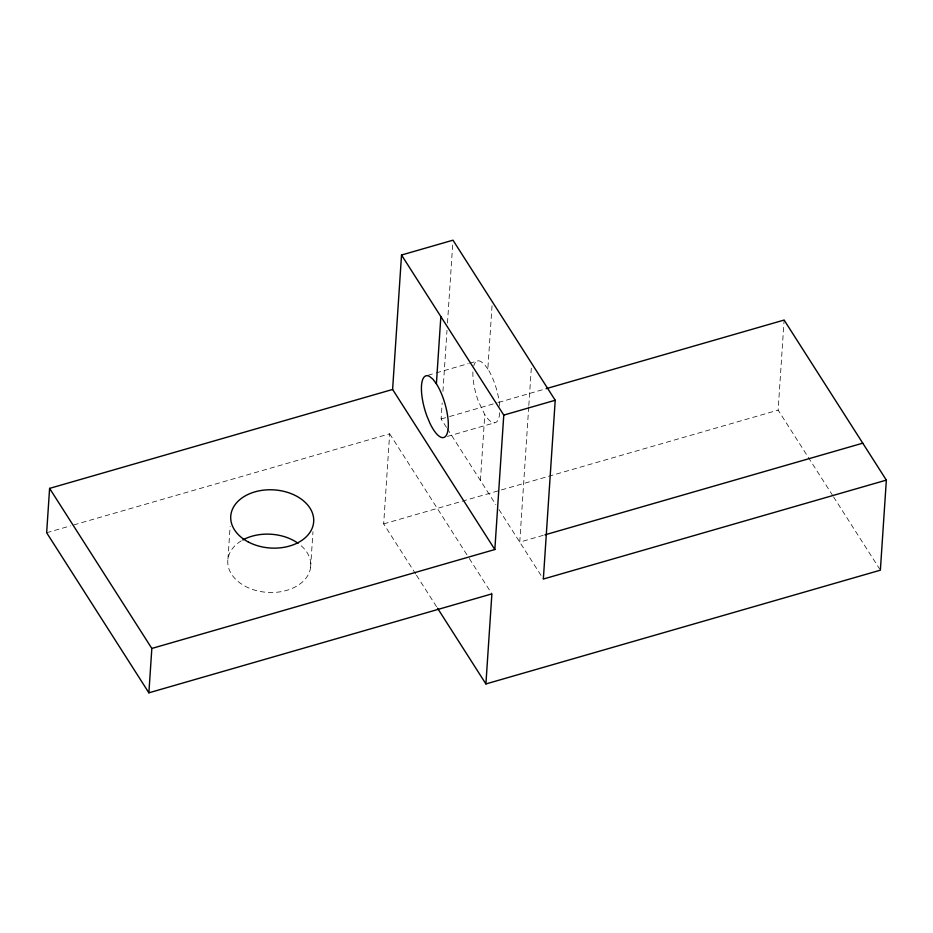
<?xml version="1.0" encoding="UTF-8"?>
<svg xmlns="http://www.w3.org/2000/svg" width="933" height="933" viewBox="0 0 933 933"><rect width="100%" height="100%" fill="white"/><g stroke="black" fill="none" stroke-linecap="round" stroke-linejoin="round"><path stroke-width="0.7" stroke-dasharray="4.67 3.5" d="M227.944 559.194L230.136 526.282M310.596 567.439L312.975 531.658M415.675 573.982L383.673 523.88L389.656 433.81L71.853 525.477M446.499 427.431L441.111 418.975L442.172 402.986M442.942 391.359L447 330.305M447.478 323.04L452.785 243.093M480.425 480.542L484.798 414.672L478.326 401.143A32.107 10.508 73.9 0 1 472.949 370.891M499.633 406.123A32.107 10.508 73.9 0 0 487.842 368.967L492.309 301.756M528.731 406.928L519.751 542.108L543.554 535.239M528.824 405.47L531.53 364.768M832.761 495.645L778.134 410.112L784.117 320.054M427.885 375.299L434.836 373.293M436.224 372.885L468.203 363.672M469.602 363.264L477.941 360.861M46.65 532.743L70.453 525.874M441.111 418.975L448.108 416.958M449.508 416.55L497.102 402.823M498.502 402.426L544.709 389.096M447.42 436.411L494.7 422.777M383.673 523.88L778.134 410.112M487.842 368.967L484.332 364.325L480.95 361.561A32.107 10.508 73.9 0 0 473.801 365.689M833.542 496.869L879.586 568.955M447.269 428.632L495.855 504.683M498.933 509.511L543.344 579.043M389.656 433.81L468.483 557.223M469.264 558.447L491.889 593.878M416.456 575.206L437.519 608.188M499.691 412.748A32.107 10.508 73.9 0 1 484.798 414.672M301.242 545.793A41.553 29.121 3.8 0 1 296.146 586.449A41.553 29.121 3.8 0 1 237.973 581.411A41.553 29.121 3.8 0 1 241.624 540.627"/><path stroke-width="1.4" d="M886.35 480.11L543.344 579.043L555.217 400.257L452.983 240.189L401.528 255.024L392.606 389.458L49.601 488.379L46.65 532.743L148.883 692.811L491.889 593.878L485.906 683.947L880.367 570.18L886.35 480.11L784.117 320.054L546.108 388.688M148.883 692.811L151.834 648.447L49.601 488.379M436.387 383.801L432.877 379.171L429.495 376.407A32.107 10.508 73.9 0 0 426.871 415.978L429.95 423.314A32.107 10.508 73.9 0 0 447.933 430.393A32.107 10.508 73.9 0 0 436.387 383.801L440.854 316.59M151.834 648.447L494.84 549.525L503.773 415.092L401.528 255.024M503.773 415.092L555.217 400.257M544.954 534.842L862.757 443.175M392.606 389.458L494.84 549.525M437.519 608.188L485.906 683.947M242.79 539.962A41.553 29.121 3.8 0 1 298.082 543.286M248.19 541.921A41.553 29.121 3.8 0 0 313.546 523.075A41.553 29.121 3.8 0 0 254.919 491.866A41.553 29.121 3.8 0 0 248.19 541.921"/></g></svg>
